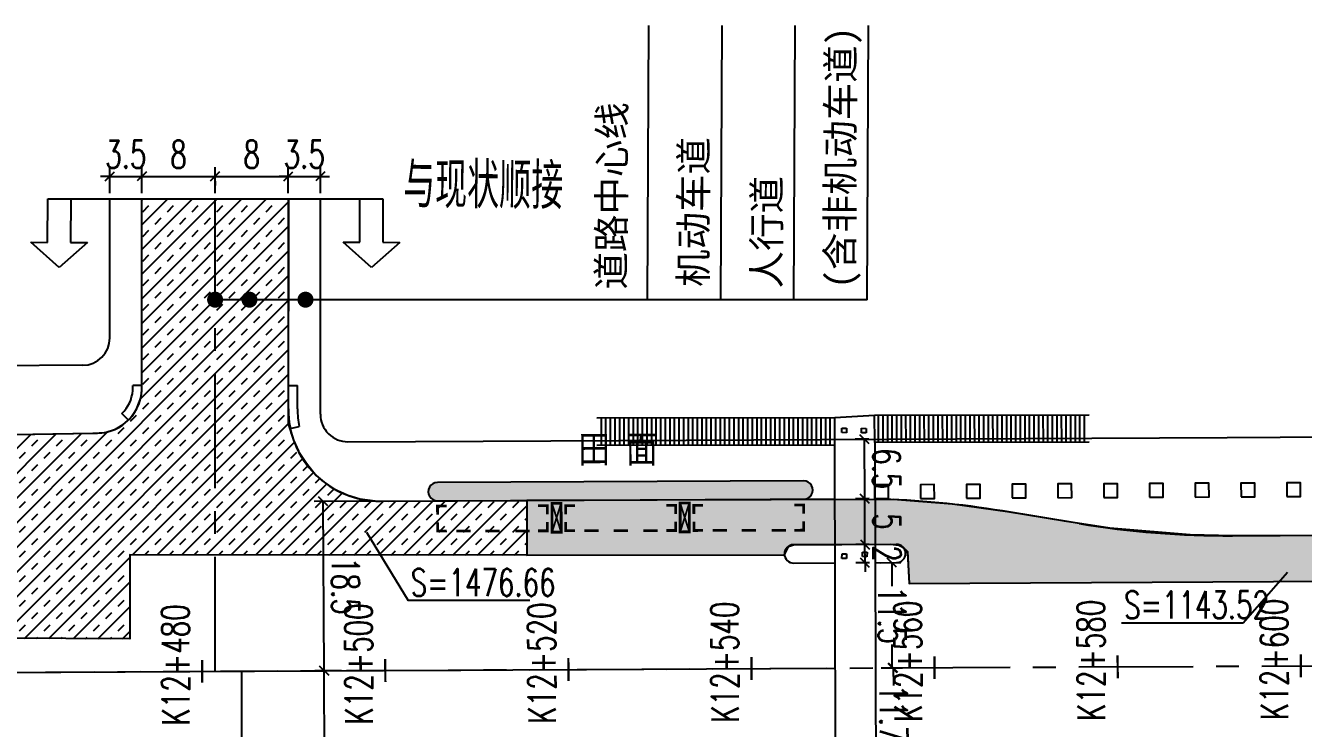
# Model space of a CAD drawing. Extents: x 113363 to 119694, y 18926 to 19620.
# Drawn here: x 116627.9 to 116767.5, y 19272.9 to 19349.7 of the extents above; entities that cross this region are included whole.
import ezdxf
from ezdxf.enums import TextEntityAlignment as Align

# ---------------------------------------------------------------- set-up
doc = ezdxf.new("R2010")
doc.units = 0
for name, pattern in [('11', [3, 2, -1]), ('CENTER', [2, 1.25, -0.25, 0.25, -0.25]), ('CONTINOUS', [0])]:
    doc.linetypes.add(name, pattern=pattern)
for name, color, linetype in [('AXIS', 2, 'Continuous'), ('SGFW', 4, 'Continuous'), ('SZ-ZH-DIM', 7, 'Continuous'), ('人行天桥', 6, 'Continuous'), ('人行道', 1, 'Continuous'), ('公交站', 3, 'Continuous'), ('功能带', 2, 'Continuous'), ('对应标注', 1, 'Continuous'), ('护拦', 5, 'FENCELINE1'), ('无障碍', 3, 'Continuous'), ('树池绿化', 3, 'Continuous'), ('横断面宽度标注', 7, 'Continuous'), ('立道牙', 5, 'Continuous'), ('计量填充层2', 241, 'Continuous'), ('设计范围', 4, 'Continuous'), ('辅助填充', 3, 'Continuous')]:
    doc.layers.add(name, color=color, linetype=linetype)
doc.styles.add('H1', font='')
doc.styles.add('hysztext', font='txtd.shx', dxfattribs={"width": 0.7, "bigfont": 'hztxt.shx'})
doc.styles.add('HZTXT', font='ROMANS', dxfattribs={"width": 0.75, "bigfont": 'HZTXT'})
doc.styles.get("Standard").update_dxf_attribs({"font": 'txtd.shx', "width": 0.7, "bigfont": 'hztxt.shx'})
doc.styles.add('txtd', font='txtd.shx', dxfattribs={"width": 0.7, "bigfont": 'hztxt.shx'})
doc.styles.add('XBT', font='', dxfattribs={"width": 0.85})
doc.styles.get('H1').set_extended_font_data('宋体')
doc.styles.get('XBT').set_extended_font_data('宋体')
doc.linetypes.add('FENCELINE1', pattern='A,0.25,-0.1,[133,ltypeshp.shx,S=0.1,R=0,X=-0.1,Y=0],-0.1,1', length=1.45)
doc.dimstyles.get("Standard").update_dxf_attribs({"dimtxt": 3, "dimasz": 1, "dimexe": 1, "dimexo": 0.625, "dimgap": 0.9, "dimtad": 1, "dimdsep": 46, "dimtxsty": 'txtd', "dimblk": 'OBLIQUE', "dimcen": 0.09, "dimclrd": 256, "dimadec": 0, "dimazin": 0, "dimtfac": 1, "dimtix": 1, "dimtmove": 2, "dimatfit": 3, "dimfxl": 1, "dimtolj": 1, "dimtzin": 0, "dimlwd": -1, "dimarcsym": 0})
doc.dimstyles.new('横断面', dxfattribs={"dimtxt": 3, "dimasz": 1, "dimexe": 1, "dimexo": 0.625, "dimgap": 0.9, "dimtad": 1, "dimdsep": 46, "dimtxsty": 'Standard', "dimblk": 'OBLIQUE', "dimcen": 0.09, "dimadec": 0, "dimazin": 0, "dimtfac": 1, "dimtix": 1, "dimtmove": 2, "dimatfit": 3, "dimfxl": 1, "dimtolj": 1, "dimtzin": 0, "dimarcsym": 0})

# ---------------------------------------------------------------- blocks, each defined once
blk = doc.blocks.new('_Oblique')
at = {"color": 0, "linetype": 'ByBlock', "lineweight": -2}
blk.add_line((-0.5, -0.5), (0.5, 0.5), dxfattribs=at)
blk = doc.blocks.new('*U94')
at = {"layer": '横断面宽度标注', "color": 0, "linetype": 'CONTINOUS', "lineweight": -2, "transparency": 16777216}
for p, q in [((116721.39, 19279.48), (116723.71, 19279.49)), ((116721.43, 19267.73), (116723.76, 19267.74))]:
    blk.add_line(p, q, dxfattribs=at)
at = {"layer": '横断面宽度标注', "linetype": 'CONTINOUS', "transparency": 16777216}
for p, q in [((116722.71, 19279.49), (116722.72, 19277.55)), ((116722.76, 19267.74), (116722.75, 19269.68))]:
    blk.add_line(p, q, dxfattribs=at)
for p, rotation in [((116722.71, 19279.49), 90.28595695268774), ((116722.76, 19267.74), 270.2859569526877)]:
    blk.add_blockref('_Oblique', p, dxfattribs=dict(at, rotation=rotation))
at = {"layer": '横断面宽度标注', "color": 0, "linetype": 'CONTINOUS', "transparency": 16777216, "insert": (116722.74, 19273.61), "char_height": 3, "width": 0.000000001, "attachment_point": 5, "rotation": 270.286, "style": 'txtd'}
blk.add_mtext('\\A1;11.75', dxfattribs=at)
blk = doc.blocks.new('*U106')
at = {"layer": '横断面宽度标注', "color": 0, "linetype": 'CONTINOUS', "lineweight": -2, "transparency": 16777216}
for p, q in [((116721.35, 19290.98), (116723.55, 19290.99)), ((116721.39, 19279.48), (116723.61, 19279.49))]:
    blk.add_line(p, q, dxfattribs=at)
at = {"layer": '横断面宽度标注', "linetype": 'CONTINOUS', "transparency": 16777216}
for p, q in [((116722.55, 19290.99), (116722.56, 19288.43)), ((116722.61, 19279.49), (116722.6, 19282.05))]:
    blk.add_line(p, q, dxfattribs=at)
for p, rotation in [((116722.55, 19290.99), 90.28595695268774), ((116722.61, 19279.49), 270.2859569526877)]:
    blk.add_blockref('_Oblique', p, dxfattribs=dict(at, rotation=rotation))
at = {"layer": '横断面宽度标注', "color": 0, "linetype": 'CONTINOUS', "transparency": 16777216, "insert": (116722.58, 19285.24), "char_height": 3, "width": 0.000000001, "attachment_point": 5, "rotation": 270.286, "style": 'txtd'}
blk.add_mtext('\\A1;11.5', dxfattribs=at)
blk = doc.blocks.new('*U119')
at = {"layer": '横断面宽度标注', "color": 0, "linetype": 'CONTINOUS', "lineweight": -2, "transparency": 16777216}
for p, q in [((116720.09, 19292.98), (116718.62, 19292.97)), ((116720.1, 19290.98), (116718.63, 19290.97))]:
    blk.add_line(p, q, dxfattribs=at)
at = {"layer": '横断面宽度标注', "linetype": 'CONTINOUS', "transparency": 16777216}
for p, q in [((116719.62, 19292.97), (116719.61, 19293.97)), ((116719.63, 19290.97), (116719.62, 19292.97)), ((116719.63, 19290.97), (116719.63, 19289.97))]:
    blk.add_line(p, q, dxfattribs=at)
for p, rotation in [((116719.62, 19292.97), 270.2859569526877), ((116719.63, 19290.97), 90.28595695268774)]:
    blk.add_blockref('_Oblique', p, dxfattribs=dict(at, rotation=rotation))
at = {"layer": '横断面宽度标注', "color": 0, "linetype": 'CONTINOUS', "transparency": 16777216, "insert": (116722.02, 19291.99), "char_height": 3, "width": 0.000000001, "attachment_point": 5, "rotation": 270.286, "style": 'txtd'}
blk.add_mtext('\\A1;2', dxfattribs=at)
blk = doc.blocks.new('*U131')
at = {"layer": '横断面宽度标注', "color": 0, "linetype": 'CONTINOUS', "lineweight": -2, "transparency": 16777216}
for p, q in [((116720.08, 19297.98), (116718.59, 19297.97)), ((116720.09, 19292.98), (116718.62, 19292.97))]:
    blk.add_line(p, q, dxfattribs=at)
at = {"layer": '横断面宽度标注', "linetype": 'CONTINOUS', "transparency": 16777216}
blk.add_line((116719.62, 19292.97), (116719.59, 19297.97), dxfattribs=at)
for p, rotation in [((116719.59, 19297.97), 90.28595695268774), ((116719.62, 19292.97), 270.2859569526877)]:
    blk.add_blockref('_Oblique', p, dxfattribs=dict(at, rotation=rotation))
at = {"layer": '横断面宽度标注', "color": 0, "linetype": 'CONTINOUS', "transparency": 16777216, "insert": (116722.01, 19295.49), "char_height": 3, "width": 0.000000001, "attachment_point": 5, "rotation": 270.286, "style": 'txtd'}
blk.add_mtext('\\A1;5', dxfattribs=at)
blk = doc.blocks.new('*U143')
at = {"layer": '横断面宽度标注', "color": 0, "linetype": 'CONTINOUS', "lineweight": -2, "transparency": 16777216}
for p, q in [((116720.05, 19304.48), (116718.56, 19304.47)), ((116720.08, 19297.98), (116718.59, 19297.97))]:
    blk.add_line(p, q, dxfattribs=at)
at = {"layer": '横断面宽度标注', "linetype": 'CONTINOUS', "transparency": 16777216}
blk.add_line((116719.59, 19297.97), (116719.56, 19304.47), dxfattribs=at)
for p, rotation in [((116719.56, 19304.47), 90.28595695268774), ((116719.59, 19297.97), 270.2859569526877)]:
    blk.add_blockref('_Oblique', p, dxfattribs=dict(at, rotation=rotation))
at = {"layer": '横断面宽度标注', "color": 0, "linetype": 'CONTINOUS', "transparency": 16777216, "insert": (116721.98, 19301.24), "char_height": 3, "width": 0.000000001, "attachment_point": 5, "rotation": 270.286, "style": 'txtd'}
blk.add_mtext('\\A1;6.5', dxfattribs=at)
blk = doc.blocks.new('*U321')
at = {"layer": '横断面宽度标注', "linetype": 'CONTINOUS', "transparency": 16777216}
for p, q in [((116637.13, 19333.19), (116636.13, 19333.19)), ((116637.13, 19333.19), (116640.63, 19333.19)), ((116640.63, 19333.19), (116641.63, 19333.19))]:
    blk.add_line(p, q, dxfattribs=at)
at = {"layer": '横断面宽度标注', "color": 0, "linetype": 'CONTINOUS', "lineweight": -2, "transparency": 16777216}
for p, q in [((116637.13, 19331.36), (116637.13, 19334.19)), ((116640.63, 19331.36), (116640.63, 19334.19))]:
    blk.add_line(p, q, dxfattribs=at)
at = {"layer": '横断面宽度标注', "linetype": 'CONTINOUS', "transparency": 16777216}
blk.add_blockref('_Oblique', (116637.13, 19333.19), dxfattribs=at)
at = {"layer": '横断面宽度标注', "linetype": 'CONTINOUS', "transparency": 16777216, "rotation": 180}
blk.add_blockref('_Oblique', (116640.63, 19333.19), dxfattribs=at)
at = {"layer": '横断面宽度标注', "color": 0, "linetype": 'CONTINOUS', "transparency": 16777216, "insert": (116638.88, 19335.59), "char_height": 3, "width": 0.000000001, "attachment_point": 5, "style": 'txtd'}
blk.add_mtext('\\A1;3.5', dxfattribs=at)
blk = doc.blocks.new('*U322')
at = {"layer": '横断面宽度标注', "color": 0, "linetype": 'CONTINOUS', "lineweight": -2, "transparency": 16777216}
for p, q in [((116640.63, 19331.36), (116640.63, 19334.19)), ((116648.63, 19332.67), (116648.63, 19332.19))]:
    blk.add_line(p, q, dxfattribs=at)
at = {"layer": '横断面宽度标注', "linetype": 'CONTINOUS', "transparency": 16777216}
blk.add_line((116640.63, 19333.19), (116648.63, 19333.19), dxfattribs=at)
at = {"layer": '横断面宽度标注', "linetype": 'CONTINOUS', "transparency": 16777216, "rotation": 180}
blk.add_blockref('_Oblique', (116640.63, 19333.19), dxfattribs=at)
at = {"layer": '横断面宽度标注', "linetype": 'CONTINOUS', "transparency": 16777216}
blk.add_blockref('_Oblique', (116648.63, 19333.19), dxfattribs=at)
at = {"layer": '横断面宽度标注', "color": 0, "linetype": 'CONTINOUS', "transparency": 16777216, "insert": (116644.63, 19335.59), "char_height": 3, "width": 0.000000001, "attachment_point": 5, "style": 'txtd'}
blk.add_mtext('\\A1;8', dxfattribs=at)
blk = doc.blocks.new('*U323')
at = {"layer": '横断面宽度标注', "color": 0, "linetype": 'CONTINOUS', "lineweight": -2, "transparency": 16777216}
for p, q in [((116648.63, 19331.36), (116648.63, 19334.19)), ((116656.63, 19333.38), (116656.63, 19334.19))]:
    blk.add_line(p, q, dxfattribs=at)
at = {"layer": '横断面宽度标注', "linetype": 'CONTINOUS', "transparency": 16777216}
blk.add_line((116648.63, 19333.19), (116656.63, 19333.19), dxfattribs=at)
at = {"layer": '横断面宽度标注', "linetype": 'CONTINOUS', "transparency": 16777216, "rotation": 180}
blk.add_blockref('_Oblique', (116648.63, 19333.19), dxfattribs=at)
at = {"layer": '横断面宽度标注', "linetype": 'CONTINOUS', "transparency": 16777216}
blk.add_blockref('_Oblique', (116656.63, 19333.19), dxfattribs=at)
at = {"layer": '横断面宽度标注', "color": 0, "linetype": 'CONTINOUS', "transparency": 16777216, "insert": (116652.63, 19335.59), "char_height": 3, "width": 0.000000001, "attachment_point": 5, "style": 'txtd'}
blk.add_mtext('\\A1;8', dxfattribs=at)
blk = doc.blocks.new('*U324')
at = {"layer": '横断面宽度标注', "linetype": 'CONTINOUS', "transparency": 16777216}
for p, q in [((116656.63, 19333.19), (116655.63, 19333.19)), ((116656.63, 19333.19), (116660.13, 19333.19)), ((116660.13, 19333.19), (116661.13, 19333.19))]:
    blk.add_line(p, q, dxfattribs=at)
at = {"layer": '横断面宽度标注', "color": 0, "linetype": 'CONTINOUS', "lineweight": -2, "transparency": 16777216}
for p, q in [((116656.63, 19331.36), (116656.63, 19334.19)), ((116660.13, 19331.36), (116660.13, 19334.19))]:
    blk.add_line(p, q, dxfattribs=at)
at = {"layer": '横断面宽度标注', "linetype": 'CONTINOUS', "transparency": 16777216}
blk.add_blockref('_Oblique', (116656.63, 19333.19), dxfattribs=at)
at = {"layer": '横断面宽度标注', "linetype": 'CONTINOUS', "transparency": 16777216, "rotation": 180}
blk.add_blockref('_Oblique', (116660.13, 19333.19), dxfattribs=at)
at = {"layer": '横断面宽度标注', "color": 0, "linetype": 'CONTINOUS', "transparency": 16777216, "insert": (116658.38, 19335.59), "char_height": 3, "width": 0.000000001, "attachment_point": 5, "style": 'txtd'}
blk.add_mtext('\\A1;3.5', dxfattribs=at)
blk = doc.blocks.new('*U178')
at = {"layer": '横断面宽度标注', "color": 0, "linetype": 'CONTINOUS', "lineweight": -2, "transparency": 16777216}
for p, q in [((116662.4, 19279.19), (116659.54, 19279.17)), ((116660.65, 19256.39), (116660.54, 19279.18)), ((116662.51, 19256.4), (116659.65, 19256.39))]:
    blk.add_line(p, q, dxfattribs=at)
for p, rotation in [((116660.54, 19279.18), 90.28595695223831), ((116660.65, 19256.39), 270.2859569522383)]:
    blk.add_blockref('_Oblique', p, dxfattribs=dict(at, rotation=rotation))
at = {"layer": '横断面宽度标注', "color": 0, "linetype": 'CONTINOUS', "transparency": 16777216, "insert": (116662.99, 19267.8), "char_height": 3, "width": 0.000000001, "attachment_point": 5, "rotation": 270.286}
blk.add_mtext('\\A1;22.75', dxfattribs=at)
blk = doc.blocks.new('*U181')
at = {"layer": '横断面宽度标注', "color": 0, "linetype": 'CONTINOUS', "lineweight": -2, "transparency": 16777216}
for p, q in [((116666.06, 19297.71), (116659.44, 19297.67)), ((116660.54, 19279.18), (116660.44, 19297.68)), ((116662.4, 19279.19), (116659.54, 19279.17))]:
    blk.add_line(p, q, dxfattribs=at)
for p, rotation in [((116660.44, 19297.68), 90.28595695185399), ((116660.54, 19279.18), 270.285956951854)]:
    blk.add_blockref('_Oblique', p, dxfattribs=dict(at, rotation=rotation))
at = {"layer": '横断面宽度标注', "color": 0, "linetype": 'CONTINOUS', "transparency": 16777216, "insert": (116662.89, 19288.44), "char_height": 3, "width": 0.000000001, "attachment_point": 5, "rotation": 270.286}
blk.add_mtext('\\A1;18.5', dxfattribs=at)
blk = doc.blocks.new('三位2')
at = {"layer": '公交站'}
blk.add_hatch(color=256, dxfattribs=at).paths.add_polyline_path([(17.66, -9.6, 0.999374), (18.44, -7.75), (-18.44, 7.75, 0.999374), (-19.21, 5.91)])
at = {"layer": '公交站', "linetype": 'Continuous'}
for points in [[(-17.53, 9.92, 0.3, 0.3, 0), (-17.16, 10.8, 0.3, 0.3, 0), (-16.23, 10.41, 0.3, 0.3, 0)], [(-13.83, 9.41, 0.3, 0.3, 0), (-15.27, 10.01, 0.3, 0.3, 0)], [(-17.86, 9.15, 0.3, 0.3, 0), (-18.23, 8.27, 0.3, 0.3, 0), (-17.29, 7.88, 0.3, 0.3, 0)], [(-10.89, 8.18, 0.3, 0.3, 0), (-12.34, 8.79, 0.3, 0.3, 0)], [(-7.89, 6.92, 0.3, 0.3, 0), (-9.33, 7.53, 0.3, 0.3, 0)], [(-6.46, 5.29, 0.3, 0.3, 0), (-6.09, 6.17, 0.3, 0.3, 0), (-7.03, 6.57, 0.3, 0.3, 0)], [(-4.65, 5.73, 0.2, 0.2, 0), (-6.79, 3.22, 0.2, 0.2, 0)], [(-5.87, 2.83, 0.2, 0.2, 0), (-5.58, 6.12, 0.2, 0.2, 0)], [(-4.62, 4.52, 0.3, 0.3, 0), (-4.25, 5.4, 0.3, 0.3, 0), (-3.31, 5.01, 0.3, 0.3, 0)], [(-6.79, 4.52, 0.3, 0.3, 0), (-7.15, 3.64, 0.3, 0.3, 0), (-8.09, 4.03, 0.3, 0.3, 0)], [(-0.92, 4.01, 0.3, 0.3, 0), (-2.36, 4.61, 0.3, 0.3, 0)], [(-4.94, 3.75, 0.3, 0.3, 0), (-5.31, 2.87, 0.3, 0.3, 0), (-4.37, 2.47, 0.3, 0.3, 0)], [(2.02, 2.78, 0.3, 0.3, 0), (0.58, 3.38, 0.3, 0.3, 0)], [(5.03, 1.52, 0.3, 0.3, 0), (3.59, 2.13, 0.3, 0.3, 0)], [(6.45, -0.11, 0.3, 0.3, 0), (6.82, 0.77, 0.3, 0.3, 0), (5.89, 1.16, 0.3, 0.3, 0)], [(8.26, 0.33, 0.2, 0.2, 0), (6.13, -2.18, 0.2, 0.2, 0)], [(7.05, -2.57, 0.2, 0.2, 0), (7.34, 0.72, 0.2, 0.2, 0)], [(8.3, -0.88, 0.3, 0.3, 0), (8.67, 0, 0.3, 0.3, 0), (9.6, -0.39, 0.3, 0.3, 0)], [(6.13, -0.88, 0.3, 0.3, 0), (5.76, -1.76, 0.3, 0.3, 0), (4.83, -1.37, 0.3, 0.3, 0)], [(12, -1.39, 0.3, 0.3, 0), (10.56, -0.79, 0.3, 0.3, 0)], [(7.98, -1.65, 0.3, 0.3, 0), (7.61, -2.54, 0.3, 0.3, 0), (8.54, -2.93, 0.3, 0.3, 0)], [(14.94, -2.62, 0.3, 0.3, 0), (13.5, -2.02, 0.3, 0.3, 0)], [(17.95, -3.88, 0.3, 0.3, 0), (16.5, -3.28, 0.3, 0.3, 0)], [(19.37, -5.51, 0.3, 0.3, 0), (19.74, -4.63, 0.3, 0.3, 0), (18.8, -4.24, 0.3, 0.3, 0)], [(19.05, -6.28, 0.3, 0.3, 0), (18.68, -7.17, 0.3, 0.3, 0), (17.74, -6.77, 0.3, 0.3, 0)]]:
    blk.add_lwpolyline(points, format="xyseb", dxfattribs=at)
at = {"layer": '公交站'}
blk.add_lwpolyline([(18.44, -7.75, -1), (17.66, -9.59), (-19.21, 5.91, -1), (-18.44, 7.75)], format="xyb", close=True, dxfattribs=at)
at = {"layer": '公交站', "linetype": 'Continuous'}
for points in [[(-4.65, 5.73, 0.3, 0.3, 0), (-5.58, 6.12, 0.3, 0.3, 0), (-6.79, 3.22, 0.3, 0.3, 0), (-5.87, 2.83, 0.3, 0.3, 0)], [(8.26, 0.33, 0.3, 0.3, 0), (7.34, 0.72, 0.3, 0.3, 0), (6.13, -2.18, 0.3, 0.3, 0), (7.05, -2.57, 0.3, 0.3, 0)]]:
    blk.add_lwpolyline(points, format="xyseb", close=True, dxfattribs=at)
at = {"layer": '公交站', "style": 'XBT', "width": 0.85}
blk.add_attdef('公交站台', text='', height=3, rotation=337.1616, dxfattribs=at).set_placement((-9.91, -3.65), align=Align.BOTTOM_LEFT)
blk = doc.blocks.new('三位')
at = {"layer": '公交站'}
blk.add_hatch(color=256, dxfattribs=at).paths.add_polyline_path([(-20.02, 5.31, 0.999374), (-20.01, 3.31), (19.99, 3.38, 0.999374), (19.99, 5.38)])
blk.add_lwpolyline([(19.99, 3.38, 1), (19.99, 5.38), (-20.02, 5.31, 1), (-20.01, 3.31)], format="xyb", close=True, dxfattribs=at)
at = {"layer": '公交站', "linetype": 'Continuous'}
for points in [[(-20.01, 1.79, 0.3, 0.3, 0), (-20.01, 2.75, 0.3, 0.3, 0), (-19, 2.75, 0.3, 0.3, 0)], [(-8.01, 1.79, 0.3, 0.3, 0), (-8.01, 2.75, 0.3, 0.3, 0), (-9.03, 2.75, 0.3, 0.3, 0)], [(-6.51, -0.15, 0.2, 0.2, 0), (-7.51, 3, 0.2, 0.2, 0)], [(-6.51, 3, 0.2, 0.2, 0), (-7.51, -0.15, 0.2, 0.2, 0)], [(-6.01, 1.79, 0.3, 0.3, 0), (-6.01, 2.75, 0.3, 0.3, 0), (-5, 2.75, 0.3, 0.3, 0)], [(5.99, 1.79, 0.3, 0.3, 0), (5.99, 2.75, 0.3, 0.3, 0), (4.97, 2.75, 0.3, 0.3, 0)], [(7.49, -0.15, 0.2, 0.2, 0), (6.49, 3, 0.2, 0.2, 0)], [(7.49, 3, 0.2, 0.2, 0), (6.49, -0.15, 0.2, 0.2, 0)], [(7.99, 1.79, 0.3, 0.3, 0), (7.99, 2.75, 0.3, 0.3, 0), (9, 2.75, 0.3, 0.3, 0)], [(19.99, 1.79, 0.3, 0.3, 0), (19.99, 2.75, 0.3, 0.3, 0), (18.97, 2.75, 0.3, 0.3, 0)], [(-20.01, 0.96, 0.3, 0.3, 0), (-20.01, 0, 0.3, 0.3, 0), (-19, 0, 0.3, 0.3, 0)], [(-16.4, 0, 0.3, 0.3, 0), (-17.97, 0, 0.3, 0.3, 0)], [(-13.22, 0, 0.3, 0.3, 0), (-14.78, 0, 0.3, 0.3, 0)], [(-9.96, 0, 0.3, 0.3, 0), (-11.52, 0, 0.3, 0.3, 0)], [(-8.01, 0.96, 0.3, 0.3, 0), (-8.01, 0, 0.3, 0.3, 0), (-9.03, 0, 0.3, 0.3, 0)], [(-6.01, 0.96, 0.3, 0.3, 0), (-6.01, 0, 0.3, 0.3, 0), (-5, 0, 0.3, 0.3, 0)], [(-2.4, 0, 0.3, 0.3, 0), (-3.97, 0, 0.3, 0.3, 0)], [(0.78, 0, 0.3, 0.3, 0), (-0.78, 0, 0.3, 0.3, 0)], [(4.04, 0, 0.3, 0.3, 0), (2.48, 0, 0.3, 0.3, 0)], [(5.99, 0.96, 0.3, 0.3, 0), (5.99, 0, 0.3, 0.3, 0), (4.97, 0, 0.3, 0.3, 0)], [(7.99, 0.96, 0.3, 0.3, 0), (7.99, 0, 0.3, 0.3, 0), (9, 0, 0.3, 0.3, 0)], [(11.6, 0, 0.3, 0.3, 0), (10.03, 0, 0.3, 0.3, 0)], [(14.78, 0, 0.3, 0.3, 0), (13.22, 0, 0.3, 0.3, 0)], [(18.04, 0, 0.3, 0.3, 0), (16.48, 0, 0.3, 0.3, 0)], [(19.99, 0.96, 0.3, 0.3, 0), (19.99, 0, 0.3, 0.3, 0), (18.97, 0, 0.3, 0.3, 0)]]:
    blk.add_lwpolyline(points, format="xyseb", dxfattribs=at)
for points in [[(-6.51, -0.15, 0.3, 0.3, 0), (-7.51, -0.15, 0.3, 0.3, 0), (-7.51, 3, 0.3, 0.3, 0), (-6.51, 3, 0.3, 0.3, 0)], [(7.49, -0.15, 0.3, 0.3, 0), (6.49, -0.15, 0.3, 0.3, 0), (6.49, 3, 0.3, 0.3, 0), (7.49, 3, 0.3, 0.3, 0)]]:
    blk.add_lwpolyline(points, format="xyseb", close=True, dxfattribs=at)
at = {"layer": '公交站', "style": 'XBT', "width": 0.85}
blk.add_attdef('公交站台', text='', height=3, rotation=0.1434, dxfattribs=at).set_placement((-7.74, 6.28), align=Align.BOTTOM_LEFT)
blk = doc.blocks.new('11')
at = {"layer": '树池绿化', "linetype": 'CONTINOUS'}
blk.add_lwpolyline([(0, 0), (1.5, 0), (1.5, 1.5), (0, 1.5)], close=True, dxfattribs=at)

msp = doc.modelspace()

# ---------------------------------------------------------------- hatches: boundary and pattern name
at = {"layer": '计量填充层2'}
h = msp.add_hatch(dxfattribs=at)
h.set_pattern_fill('TRANS', color=256, scale=0.3, angle=45, style=0)
edge = h.paths.add_edge_path()
edge.add_line((116611.302, 19300.016), (116611.226, 19304.746))
edge.add_line((116611.226, 19304.746), (116635.265, 19305.133))
edge.add_line((116635.265, 19305.133), (116636.633, 19305.216))
edge.add_line((116636.633, 19305.216), (116637.758, 19305.584))
edge.add_line((116637.758, 19305.584), (116638.605, 19306.085))
edge.add_line((116638.605, 19306.085), (116639.311, 19306.713))
edge.add_line((116639.311, 19306.713), (116640.054, 19307.75))
edge.add_line((116640.054, 19307.75), (116640.541, 19309.077))
edge.add_line((116640.541, 19309.077), (116640.634, 19309.872))
edge.add_line((116640.634, 19309.872), (116640.634, 19330.735))
edge.add_line((116640.634, 19330.735), (116656.634, 19330.735))
edge.add_line((116656.634, 19330.735), (116656.612, 19306.159))
edge.add_line((116656.612, 19306.159), (116657.203, 19304.385))
edge.add_line((116657.203, 19304.385), (116657.73, 19303.157))
edge.add_line((116657.73, 19303.157), (116658.63, 19301.867))
edge.add_line((116658.63, 19301.867), (116659.69, 19300.513))
edge.add_line((116659.69, 19300.513), (116660.534, 19299.785))
edge.add_line((116660.534, 19299.785), (116661.612, 19299.062))
edge.add_line((116661.612, 19299.062), (116663.135, 19298.341))
edge.add_line((116663.135, 19298.341), (116664.434, 19297.954))
edge.add_line((116664.434, 19297.954), (116666.104, 19297.723))
edge.add_line((116666.104, 19297.723), (116667.622, 19297.714))
edge.add_line((116667.622, 19297.714), (116682.668, 19297.789))
edge.add_line((116682.668, 19297.789), (116682.698, 19291.789))
edge.add_line((116682.698, 19291.789), (116639.318, 19291.844))
edge.add_line((116639.318, 19291.844), (116639.318, 19282.65))
edge.add_line((116639.318, 19282.65), (116618.257, 19282.771))
edge.add_line((116618.257, 19282.771), (116618.276, 19278.968))
edge.add_line((116618.276, 19278.968), (116611.894, 19278.936))
edge.add_line((116611.894, 19278.936), (116611.753, 19280.199))
edge.add_line((116611.753, 19280.199), (116611.367, 19281.366))
edge.add_line((116611.367, 19281.366), (116610.636, 19282.583))
edge.add_line((116610.636, 19282.583), (116611.273, 19300.199))
h = msp.add_hatch(dxfattribs=at)
h.set_pattern_fill('ANSI33', color=256, scale=0.3, style=0)
h.paths.add_polyline_path([(116887.268, 19271.024), (116887.313, 19262.059), (116862.414, 19265.902), (116828.625, 19265.838), (116790.46, 19265.687), (116748.443, 19265.345), (116720.198, 19260.976), (116707.843, 19260.79), (116702.974, 19260.853), (116699.609, 19260.731), (116697.906, 19260.223), (116696.985, 19260.026), (116694.806, 19264.579), (116711.007, 19267.254), (116710.867, 19266.41), (116711.139, 19265.984), (116711.869, 19265.684), (116723.286, 19265.766), (116723.713, 19265.999), (116724.06, 19266.784), (116723.878, 19267.318), (116723.341, 19267.742), (116748.358, 19270.345), (116818.337, 19270.686), (116854.838, 19270.864)])
h.paths.add_polyline_path([(116759.778, 19293.924), (116755.137, 19294.008), (116746.375, 19294.759), (116741.404, 19295.52), (116735.207, 19296.541), (116729.199, 19297.379), (116722.684, 19297.873), (116682.668, 19297.789), (116682.698, 19291.789), (116710.832, 19291.846), (116711.259, 19292.757), (116711.828, 19292.935), (116722.41, 19292.987), (116723.216, 19292.979), (116723.859, 19292.593), (116724.282, 19292.044), (116724.467, 19288.71), (116850.513, 19289.414), (116850.524, 19287.414), (116887.186, 19287.607), (116887.039, 19294.557), (116823.44, 19294.263), (116789.056, 19294.07), (116769.254, 19293.96)])

# ---------------------------------------------------------------- linework, layer by layer
at = {"layer": 'AXIS', "color": 211, "linetype": 'CENTER', "ltscale": 10}
for p, q in [((116648.634, 19279.119), (116648.634, 19330.735)), ((113543.008, 19263.619), (119536.495, 19293.532)), ((116651.5, 19279.133), (116651.5, 19182.487))]:
    msp.add_line(p, q, dxfattribs=at)
at = {"layer": 'SZ-ZH-DIM'}
for points in [[(116647.219, 19280.362, 0.25, 0.25, 0), (116647.231, 19277.862, 0.25, 0.25, 0)], [(116667.219, 19280.462, 0.25, 0.25, 0), (116667.231, 19277.962, 0.25, 0.25, 0)], [(116687.218, 19280.562, 0.25, 0.25, 0), (116687.231, 19278.062, 0.25, 0.25, 0)], [(116707.218, 19280.661, 0.25, 0.25, 0), (116707.231, 19278.161, 0.25, 0.25, 0)], [(116727.218, 19280.761, 0.25, 0.25, 0), (116727.23, 19278.261, 0.25, 0.25, 0)], [(116747.218, 19280.861, 0.25, 0.25, 0), (116747.23, 19278.361, 0.25, 0.25, 0)], [(116767.217, 19280.961, 0.25, 0.25, 0), (116767.23, 19278.461, 0.25, 0.25, 0)]]:
    msp.add_lwpolyline(points, format="xyseb", dxfattribs=at)
at = {"layer": '人行天桥'}
for points in [[(116690.328, 19306.789), (116716.34, 19306.83)], [(116690.828, 19303.789), (116690.828, 19306.789)], [(116691.328, 19303.789), (116691.328, 19306.789)], [(116691.828, 19303.789), (116691.828, 19306.789)], [(116692.328, 19303.789), (116692.328, 19306.789)], [(116692.828, 19303.789), (116692.828, 19306.789)], [(116693.328, 19303.789), (116693.328, 19306.789)], [(116693.828, 19303.801), (116693.828, 19306.801)], [(116694.328, 19303.801), (116694.328, 19306.801)], [(116694.828, 19303.801), (116694.828, 19306.801)], [(116695.328, 19303.801), (116695.328, 19306.801)], [(116695.828, 19303.801), (116695.828, 19306.801)], [(116696.328, 19303.801), (116696.328, 19306.801)], [(116696.828, 19303.801), (116696.828, 19306.801)], [(116697.328, 19303.801), (116697.328, 19306.801)], [(116697.828, 19303.801), (116697.828, 19306.801)], [(116698.328, 19303.801), (116698.328, 19306.801)], [(116698.828, 19303.801), (116698.828, 19306.801)], [(116699.328, 19303.801), (116699.328, 19306.801)], [(116699.828, 19303.801), (116699.828, 19306.801)], [(116700.328, 19303.811), (116700.328, 19306.811)], [(116700.828, 19303.811), (116700.828, 19306.811)], [(116701.328, 19303.811), (116701.328, 19306.811)], [(116701.828, 19303.811), (116701.828, 19306.811)], [(116702.328, 19303.811), (116702.328, 19306.811)], [(116702.828, 19303.811), (116702.828, 19306.811)], [(116703.328, 19303.811), (116703.328, 19306.811)], [(116703.828, 19303.811), (116703.828, 19306.811)], [(116704.328, 19303.811), (116704.328, 19306.811)], [(116704.828, 19303.811), (116704.828, 19306.811)], [(116705.328, 19303.811), (116705.328, 19306.811)], [(116705.828, 19303.811), (116705.828, 19306.811)], [(116706.328, 19303.811), (116706.328, 19306.811)], [(116706.828, 19303.82), (116706.828, 19306.82)], [(116707.328, 19303.82), (116707.328, 19306.82)], [(116707.828, 19303.82), (116707.828, 19306.82)], [(116708.328, 19303.82), (116708.328, 19306.82)], [(116708.828, 19303.82), (116708.828, 19306.82)], [(116709.328, 19303.82), (116709.328, 19306.82)], [(116709.828, 19303.82), (116709.828, 19306.82)], [(116710.328, 19303.82), (116710.328, 19306.82)], [(116710.828, 19303.82), (116710.828, 19306.82)], [(116711.328, 19303.82), (116711.328, 19306.82)], [(116711.828, 19303.82), (116711.828, 19306.82)], [(116712.328, 19303.82), (116712.328, 19306.82)], [(116712.828, 19303.82), (116712.828, 19306.82)], [(116713.328, 19303.83), (116713.328, 19306.83)], [(116713.828, 19303.83), (116713.828, 19306.83)], [(116714.328, 19303.83), (116714.328, 19306.83)], [(116714.828, 19303.83), (116714.828, 19306.83)], [(116715.328, 19303.83), (116715.328, 19306.83)], [(116715.828, 19303.83), (116715.828, 19306.83)], [(116716.34, 19306.83), (116720.676, 19307.1)], [(116716.344, 19303.83), (116716.34, 19306.83)], [(116720.676, 19307.1), (116744.102, 19307.141)], [(116720.684, 19304.1), (116720.676, 19307.1)], [(116721.109, 19304.1), (116721.102, 19307.1)], [(116721.609, 19304.1), (116721.602, 19307.1)], [(116722.109, 19304.1), (116722.102, 19307.1)], [(116722.609, 19304.1), (116722.602, 19307.1)], [(116723.109, 19304.1), (116723.102, 19307.1)], [(116723.609, 19304.1), (116723.602, 19307.1)], [(116724.109, 19304.109), (116724.102, 19307.109)], [(116724.609, 19304.109), (116724.602, 19307.109)], [(116725.109, 19304.109), (116725.102, 19307.109)], [(116725.609, 19304.109), (116725.602, 19307.109)], [(116726.109, 19304.109), (116726.102, 19307.109)], [(116726.609, 19304.109), (116726.602, 19307.109)], [(116727.109, 19304.109), (116727.102, 19307.109)], [(116727.609, 19304.109), (116727.602, 19307.109)], [(116728.109, 19304.109), (116728.102, 19307.109)], [(116728.609, 19304.109), (116728.602, 19307.109)], [(116729.109, 19304.109), (116729.102, 19307.109)], [(116729.609, 19304.119), (116729.602, 19307.119)], [(116730.109, 19304.119), (116730.102, 19307.119)], [(116730.609, 19304.119), (116730.602, 19307.119)], [(116731.109, 19304.119), (116731.102, 19307.119)], [(116731.609, 19304.119), (116731.602, 19307.119)], [(116732.109, 19304.119), (116732.102, 19307.119)], [(116732.609, 19304.119), (116732.602, 19307.119)], [(116733.109, 19304.119), (116733.102, 19307.119)], [(116733.609, 19304.119), (116733.602, 19307.119)], [(116734.109, 19304.119), (116734.102, 19307.119)], [(116734.609, 19304.119), (116734.602, 19307.119)], [(116735.109, 19304.119), (116735.102, 19307.119)], [(116735.609, 19304.131), (116735.602, 19307.131)], [(116736.109, 19304.131), (116736.102, 19307.131)], [(116736.609, 19304.131), (116736.602, 19307.131)], [(116737.109, 19304.131), (116737.102, 19307.131)], [(116737.609, 19304.131), (116737.602, 19307.131)], [(116738.109, 19304.131), (116738.102, 19307.131)], [(116738.609, 19304.131), (116738.602, 19307.131)], [(116739.109, 19304.131), (116739.102, 19307.131)], [(116739.609, 19304.131), (116739.602, 19307.131)], [(116740.109, 19304.131), (116740.102, 19307.131)], [(116740.609, 19304.131), (116740.602, 19307.131)], [(116741.109, 19304.131), (116741.102, 19307.131)], [(116741.609, 19304.141), (116741.602, 19307.141)], [(116742.109, 19304.141), (116742.102, 19307.141)], [(116742.609, 19304.141), (116742.602, 19307.141)], [(116743.109, 19304.141), (116743.102, 19307.141)], [(116743.609, 19304.141), (116743.602, 19307.141)], [(116716.344, 19303.83), (116690.328, 19303.789)], [(116716.43, 19254.73), (116716.344, 19303.83)], [(116744.109, 19304.141), (116720.684, 19304.1)], [(116720.684, 19304.1), (116720.844, 19254.73), (116744.688, 19254.91)]]:
    msp.add_lwpolyline(points, dxfattribs=at)
at = {"layer": '人行天桥', "linetype": '11'}
for points in [[(116717.594, 19305.186), (116717.094, 19305.191), (116717.094, 19305.691), (116717.594, 19305.686), (116717.594, 19305.186)], [(116719.758, 19305.158), (116719.258, 19305.164), (116719.258, 19305.664), (116719.758, 19305.658), (116719.758, 19305.158)], [(116717.609, 19291.441), (116717.109, 19291.447), (116717.117, 19291.947), (116717.617, 19291.941), (116717.609, 19291.441)], [(116719.836, 19291.637), (116719.336, 19291.643), (116719.344, 19292.143), (116719.844, 19292.137), (116719.836, 19291.637)]]:
    msp.add_lwpolyline(points, close=True, dxfattribs=at)
at = {"layer": '人行道'}
for p, q in [((116637.134, 19315.547), (116637.134, 19330.735)), ((116660.134, 19307.192), (116660.134, 19330.735)), ((116634.149, 19312.547), (116584.106, 19312.297))]:
    msp.add_line(p, q, dxfattribs=at)
at = {"layer": '人行道', "ltscale": 10}
for p, q in [((116637.134, 19330.735), (116660.134, 19330.735)), ((116759.19, 19304.671), (116930.307, 19305.525)), ((116663.149, 19304.192), (116759.19, 19304.671))]:
    msp.add_line(p, q, dxfattribs=at)
at = {"layer": '人行道'}
for centre, start, end in [((116634.134, 19315.547), 270.28596, 0), ((116663.134, 19307.192), 180, 270.28596), ((116663.134, 19307.192), 180, 270.28596)]:
    msp.add_arc(centre, 3, start, end, dxfattribs=at)
at = {"layer": '功能带', "linetype": 'CONTINOUS'}
for p, q in [((116695.864, 19319.715), (116696.014, 19349.665)), ((116703.864, 19319.715), (116704.014, 19349.665)), ((116711.865, 19319.715), (116712.014, 19349.665)), ((116719.865, 19319.715), (116720.014, 19349.665)), ((116719.865, 19319.715), (116648.634, 19319.715))]:
    msp.add_line(p, q, dxfattribs=at)
for points in [[(116648.695, 19320.085, 1, 1, 1), (116648.573, 19319.345, 1, 1, 1)], [(116652.445, 19320.085, 1, 1, 1), (116652.323, 19319.345, 1, 1, 1)], [(116658.569, 19320.085, 1, 1, 1), (116658.447, 19319.345, 1, 1, 1)]]:
    msp.add_lwpolyline(points, format="xyseb", close=True, dxfattribs=at)
at = {"layer": '对应标注', "linetype": 'CONTINOUS'}
for p, q in [((116665.155, 19294.308), (116669.708, 19286.834)), ((116765.78, 19289.922), (116760.939, 19284.381)), ((116683.003, 19286.834), (116669.708, 19286.834)), ((116760.939, 19284.381), (116747.645, 19284.381))]:
    msp.add_line(p, q, dxfattribs=at)
at = {"layer": '护拦', "ltscale": 2}
msp.add_line((116611.894, 19278.936), (116716.386, 19279.457), dxfattribs=at)
at = {"layer": '无障碍', "linetype": 'CONTINOUS'}
for p, q in [((116639.634, 19309.718), (116639.634, 19310.33)), ((116640.634, 19310.33), (116639.634, 19310.33)), ((116656.634, 19310.33), (116657.634, 19310.33)), ((116657.634, 19307.78), (116657.634, 19310.33)), ((116639.156, 19306.554), (116638.455, 19307.267)), ((116656.849, 19305.645), (116657.828, 19305.851))]:
    msp.add_line(p, q, dxfattribs=at)
for centre, radius, start, end in [((116635.65, 19310.118), 4, 314.52575, 355.40551), ((116666.634, 19307.709), 9, 179.59334, 191.91542)]:
    msp.add_arc(centre, radius, start, end, dxfattribs=at)
at = {"layer": '树池绿化', "linetype": 'CONTINOUS'}
msp.add_line((116720.703, 19297.979), (116720.699, 19299.479), dxfattribs=at)
msp.add_line((116720.703, 19297.979), (116720.699, 19299.479), dxfattribs=at)
at = {"layer": '立道牙'}
for p, q in [((116640.634, 19309.718), (116640.634, 19330.735)), ((116656.634, 19307.78), (116656.634, 19330.735)), ((116605.5, 19304.654), (116635.265, 19305.133)), ((116666.684, 19297.709), (116716.354, 19297.957)), ((116743.011, 19295.255), (116734.644, 19296.634)), ((116759.19, 19293.921), (116847.151, 19294.36)), ((116711.828, 19292.935), (116716.363, 19292.957)), ((116720.72, 19292.979), (116723.061, 19292.991)), ((116711.828, 19290.935), (116716.366, 19290.957)), ((116720.726, 19290.979), (116723.061, 19290.991))]:
    msp.add_line(p, q, dxfattribs=at)
for centre, radius, start, end in [((116635.65, 19310.118), 5, 265.57872, 355.40551), ((116666.634, 19307.709), 10, 179.59334, 270.28596), ((116718.377, 19197.966), 100, 80.63791, 88.66687), ((116759.278, 19393.923), 100, 260.63791, 270.28596), ((116711.828, 19291.935), 1, 90, 270), ((116723.061, 19291.991), 1, 270, 90)]:
    msp.add_arc(centre, radius, start, end, dxfattribs=at)
at = {"layer": '计量填充层2'}
for points in [[(116611.226, 19304.746), (116635.265, 19305.133), (116636.633, 19305.216), (116637.758, 19305.584), (116638.605, 19306.085), (116639.311, 19306.713), (116640.054, 19307.75), (116640.541, 19309.077), (116640.634, 19309.872), (116640.634, 19330.735), (116656.634, 19330.735), (116656.612, 19306.159), (116657.203, 19304.385), (116657.73, 19303.157), (116658.63, 19301.867), (116659.69, 19300.513), (116660.534, 19299.785), (116661.612, 19299.062), (116663.135, 19298.341), (116664.434, 19297.954), (116666.104, 19297.723), (116667.622, 19297.714), (116682.668, 19297.789), (116682.698, 19291.789), (116639.318, 19291.844), (116639.318, 19282.65), (116618.257, 19282.771)], [(116682.698, 19291.789), (116710.832, 19291.846), (116710.952, 19292.416), (116711.259, 19292.757), (116711.637, 19292.966), (116722.41, 19292.987), (116723.574, 19292.849), (116724.273, 19292.2), (116724.467, 19288.71), (116850.513, 19289.414), (116850.524, 19287.414), (116887.186, 19287.607)]]:
    msp.add_lwpolyline(points, dxfattribs=at)
at = {"layer": '设计范围', "linetype": 'Continuous'}
for p, q in [((116630.34, 19325.979), (116630.345, 19330.731)), ((116630.34, 19325.979), (116630.345, 19330.731)), ((116630.345, 19330.731), (116666.97, 19330.733)), ((116630.345, 19330.731), (116666.97, 19330.733)), ((116630.345, 19330.731), (116632.857, 19330.728)), ((116630.345, 19330.731), (116632.857, 19330.728)), ((116630.345, 19330.731), (116632.857, 19330.728)), ((116630.345, 19330.731), (116632.857, 19330.728)), ((116632.857, 19330.728), (116632.852, 19325.977)), ((116632.857, 19330.728), (116632.852, 19325.977)), ((116664.453, 19325.984), (116664.458, 19330.736)), ((116664.453, 19325.984), (116664.458, 19330.736)), ((116664.458, 19330.736), (116666.97, 19330.733)), ((116664.458, 19330.736), (116666.97, 19330.733)), ((116664.458, 19330.736), (116666.97, 19330.733)), ((116664.458, 19330.736), (116666.97, 19330.733)), ((116666.97, 19330.733), (116666.965, 19325.982)), ((116666.97, 19330.733), (116666.965, 19325.982)), ((116631.593, 19323.23), (116628.5, 19325.981)), ((116628.5, 19325.981), (116630.34, 19325.979)), ((116631.593, 19323.23), (116628.5, 19325.981)), ((116628.5, 19325.981), (116630.34, 19325.979)), ((116634.692, 19325.975), (116631.593, 19323.23)), ((116634.692, 19325.975), (116631.593, 19323.23)), ((116632.852, 19325.977), (116634.692, 19325.975)), ((116632.852, 19325.977), (116634.692, 19325.975)), ((116665.706, 19323.235), (116662.613, 19325.986)), ((116662.613, 19325.986), (116664.453, 19325.984)), ((116665.706, 19323.235), (116662.613, 19325.986)), ((116662.613, 19325.986), (116664.453, 19325.984)), ((116668.805, 19325.98), (116665.706, 19323.235)), ((116668.805, 19325.98), (116665.706, 19323.235)), ((116666.965, 19325.982), (116668.805, 19325.98)), ((116666.965, 19325.982), (116668.805, 19325.98))]:
    msp.add_line(p, q, dxfattribs=at)
at = {"layer": '辅助填充', "linetype": 'CONTINOUS'}
msp.add_lwpolyline([(116759.778, 19293.924), (116755.137, 19294.008), (116746.375, 19294.759), (116741.404, 19295.52), (116735.207, 19296.541), (116729.199, 19297.379), (116722.684, 19297.873), (116682.668, 19297.789), (116682.698, 19291.789), (116710.832, 19291.846), (116711.259, 19292.757), (116711.828, 19292.935), (116722.41, 19292.987), (116723.216, 19292.979), (116723.859, 19292.593), (116724.282, 19292.044), (116724.467, 19288.71), (116850.513, 19289.414), (116850.524, 19287.414), (116887.186, 19287.607), (116887.039, 19294.557), (116823.44, 19294.263), (116789.056, 19294.07), (116769.254, 19293.96)], close=True, dxfattribs=at)

# ---------------------------------------------------------------- block references
at = {"layer": '公交站'}
ref = msp.add_blockref('三位', (116692.946, 19294.481), dxfattribs=dict(at, rotation=0.1425686441778339))
ref.add_attrib('公交站台', '田 面', dxfattribs={"height": 3, "rotation": 0.28596, "style": 'XBT', "width": 0.85}).set_placement((116688.302, 19300.983), align=Align.BOTTOM_LEFT)
ref = msp.add_blockref('三位2', (116784.586, 19261.261), dxfattribs=dict(at, rotation=22.98098373823461))
ref.add_attrib('公交站台', '田 面', dxfattribs={"height": 3, "rotation": 0.14257, "style": 'XBT', "width": 0.85}).set_placement((116780.061, 19254.147), align=Align.BOTTOM_LEFT)
at = {"layer": '立道牙', "linetype": 'CONTINOUS', "rotation": 0.2859569522687953}
for p in [(116755.703, 19298.154), (116760.703, 19298.179), (116765.703, 19298.204), (116720.703, 19297.979), (116725.703, 19298.004), (116730.703, 19298.029), (116735.703, 19298.054), (116740.703, 19298.079), (116745.703, 19298.104), (116750.703, 19298.129)]:
    msp.add_blockref('11', p, dxfattribs=at)

# ---------------------------------------------------------------- texts
at = {"layer": 'SGFW', "linetype": 'Continuous', "style": 'HZTXT', "width": 0.7}
msp.add_attdef('与现状顺接', text='与现状顺接', height=5, rotation=359.46994, dxfattribs=at).set_placement((116669.134, 19328.269), align=Align.BOTTOM_LEFT)
at = {"layer": 'SZ-ZH-DIM', "style": 'hysztext', "width": 0.7}
for s, p in [(' K12+480', (116646.725, 19279.109)), (' K12+500', (116666.725, 19279.209)), (' K12+520', (116686.725, 19279.309)), (' K12+540', (116706.724, 19279.409)), (' K12+560', (116726.724, 19279.509)), (' K12+580', (116746.724, 19279.609)), (' K12+600', (116766.724, 19279.708))]:
    msp.add_text(s, height=3, rotation=90.28596, dxfattribs=at).set_placement(p, align=Align.BOTTOM_CENTER)
at = {"layer": '功能带', "linetype": 'CONTINOUS', "style": 'H1'}
for s, p in [('(含非机动车道)', (116718.352, 19320.906)), ('道路中心线', (116693.396, 19320.826)), ('机动车道', (116702.353, 19321.106)), ('人行道', (116710.352, 19320.946))]:
    msp.add_text(s, height=3, rotation=89.71404, dxfattribs=at).set_placement(p)
at = {"layer": '对应标注', "linetype": 'CONTINOUS', "style": 'txtd', "width": 0.7}
for s, p in [('S=1476.66', (116669.986, 19287.32)), ('S=1143.52', (116747.923, 19284.867))]:
    msp.add_text(s, height=3, dxfattribs=at).set_placement(p)

# ---------------------------------------------------------------- dimensions: what is measured, and where the dimension line sits
at = {"layer": '横断面宽度标注', "linetype": 'CONTINOUS'}
dim = msp.add_aligned_dim(p1=(116637.134, 19330.735), p2=(116640.634, 19330.735), distance=2.459, dimstyle='Standard', dxfattribs=at)
dim.commit()
dim.dimension.update_dxf_attribs({"geometry": '*U321', "text_midpoint": (116638.884, 19335.594)})
for base, p1, p2, angle, dimstyle, picture, middle in [((116648.634, 19333.194), (116640.634, 19330.735), (116648.634, 19333.294), 180, 'Standard', '*U322', (116644.634, 19335.594)), ((116656.634, 19333.194), (116648.634, 19330.735), (116656.634, 19332.757), 180, 'Standard', '*U323', (116652.634, 19335.594)), ((116660.134, 19333.194), (116656.634, 19330.735), (116660.134, 19330.735), 180, 'Standard', '*U324', (116658.384, 19335.594)), ((116719.561, 19304.473), (116720.703, 19297.979), (116720.671, 19304.479), 270.28596, 'Standard', '*U143', (116721.977, 19301.235)), ((116719.593, 19297.973), (116720.72, 19292.979), (116720.703, 19297.979), 270.28596, 'Standard', '*U131', (116722.006, 19295.485)), ((116660.444, 19297.678), (116663.021, 19279.191), (116666.684, 19297.709), 270.28596, '横断面', '*U181', (116662.89, 19288.44)), ((116719.618, 19292.973), (116720.726, 19290.979), (116720.72, 19292.979), 270.28596, 'Standard', '*U119', (116722.023, 19291.985))]:
    dim = msp.add_linear_dim(base=base, p1=p1, p2=p2, angle=angle, dimstyle=dimstyle, dxfattribs=at)
    dim.commit()
    dim.dimension.update_dxf_attribs({"geometry": picture, "text_midpoint": middle})
for base, p1, p2, picture, middle in [((116722.552, 19290.988), (116720.763, 19279.479), (116720.726, 19290.979), '*U106', (116722.581, 19285.238)), ((116722.706, 19279.489), (116720.802, 19267.729), (116720.763, 19279.479), '*U94', (116722.735, 19273.614))]:
    dim = msp.add_linear_dim(base=base, p1=p1, p2=p2, angle=270.28596, dimstyle='Standard', dxfattribs=at)
    dim.commit()
    dim.dimension.update_dxf_attribs({"geometry": picture, "text_midpoint": middle, "dimtype": 160})
dim = msp.add_aligned_dim(p1=(116663.134, 19256.404), p2=(116663.021, 19279.191), distance=2.484, text='22.75', dimstyle='横断面', dxfattribs=at)
dim.commit()
dim.dimension.update_dxf_attribs({"geometry": '*U178', "text_midpoint": (116662.993, 19267.797)})

doc.saveas('drawing.dxf')
